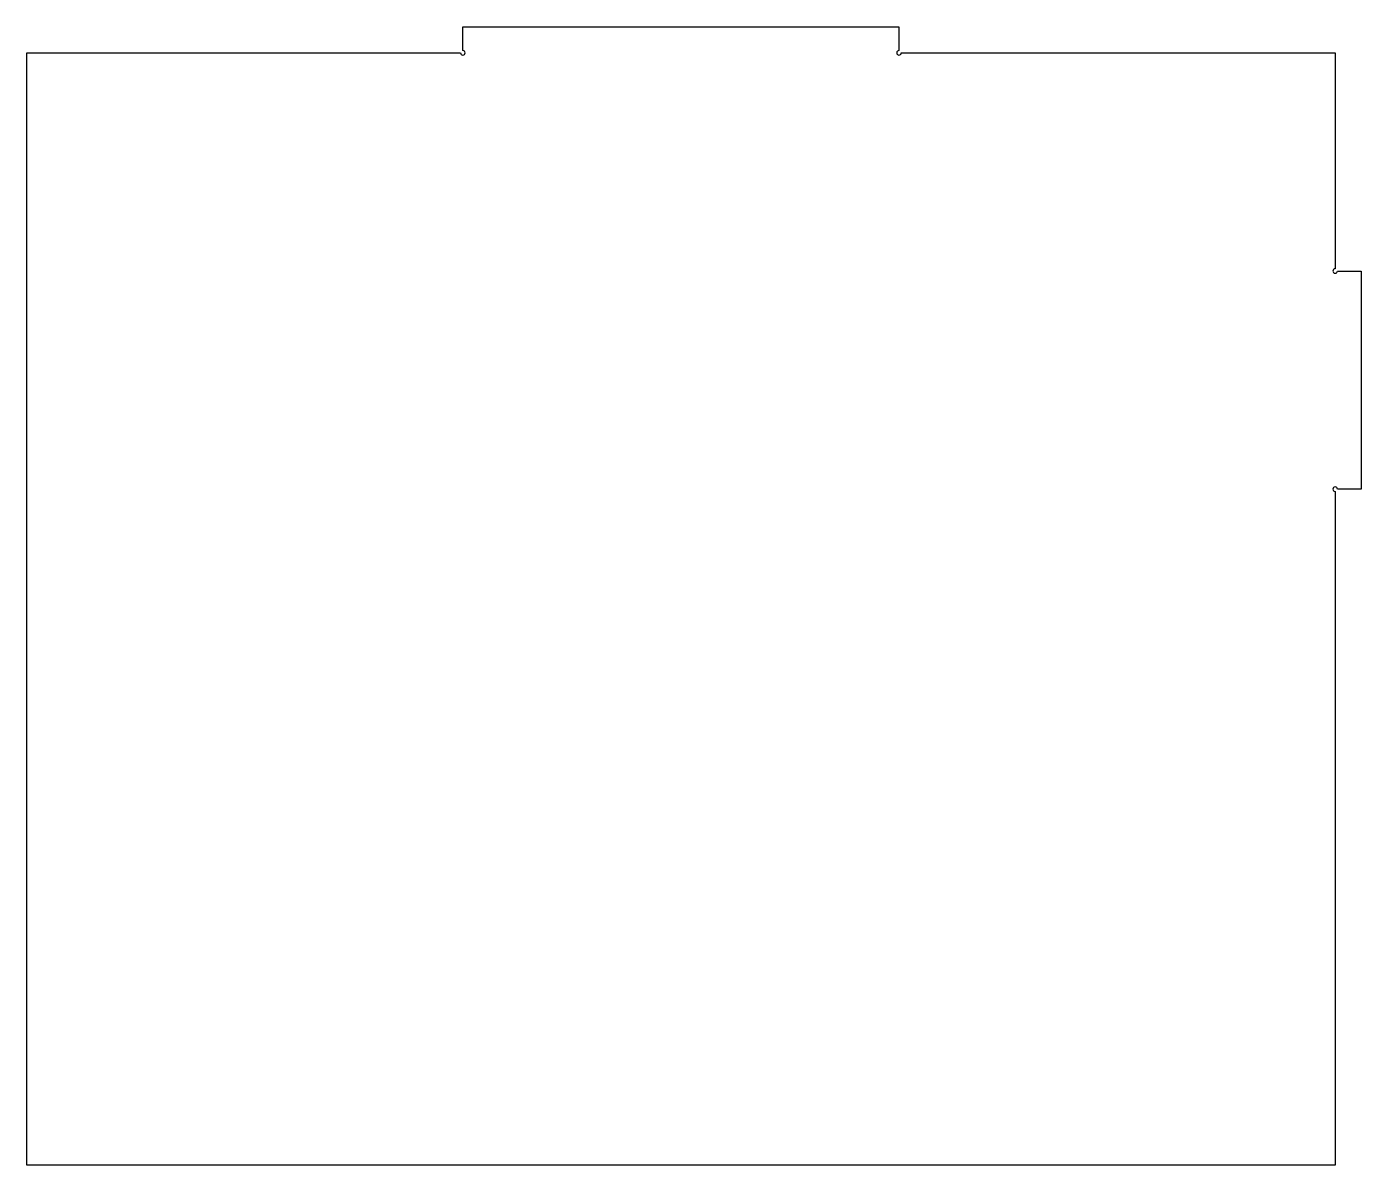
# Model space of a CAD drawing. Header units: millimetres. Extents: x 436 to 640, y 653 to 827.
import ezdxf

# ---------------------------------------------------------------- set-up
doc = ezdxf.new("R2010")
doc.units = ezdxf.units.MM
doc.layers.add('Shape2DView011', color=7, linetype='CONTINUOUS')

msp = doc.modelspace()

# ---------------------------------------------------------------- linework, layer by layer
at = {"layer": 'Shape2DView011'}
for p, q in [((502.67, 827.22), (569.33, 827.22)), ((502.67, 823.57), (502.67, 827.22)), ((569.33, 827.22), (569.33, 823.57)), ((436, 653.22), (436, 823.22)), ((436, 823.22), (502.32, 823.22)), ((569.68, 823.22), (636, 823.22)), ((636, 823.22), (636, 790.23)), ((636.35, 789.88), (640, 789.88)), ((640, 789.88), (640, 756.55)), ((636, 756.2), (636, 653.22)), ((640, 756.55), (636.35, 756.55)), ((636, 653.22), (436, 653.22))]:
    msp.add_line(p, q, dxfattribs=at)
for centre, start, end in [((502.67, 823.22), 180, -90), ((502.67, 823.22), -90, 90), ((569.33, 823.22), 90, -90), ((569.33, 823.22), -90, 0), ((636, 789.88), 90, -90), ((636, 789.88), -90, 0), ((636, 756.55), 0, -90)]:
    msp.add_arc(centre, 0.35, start, end, dxfattribs=at)

doc.saveas('drawing.dxf')
